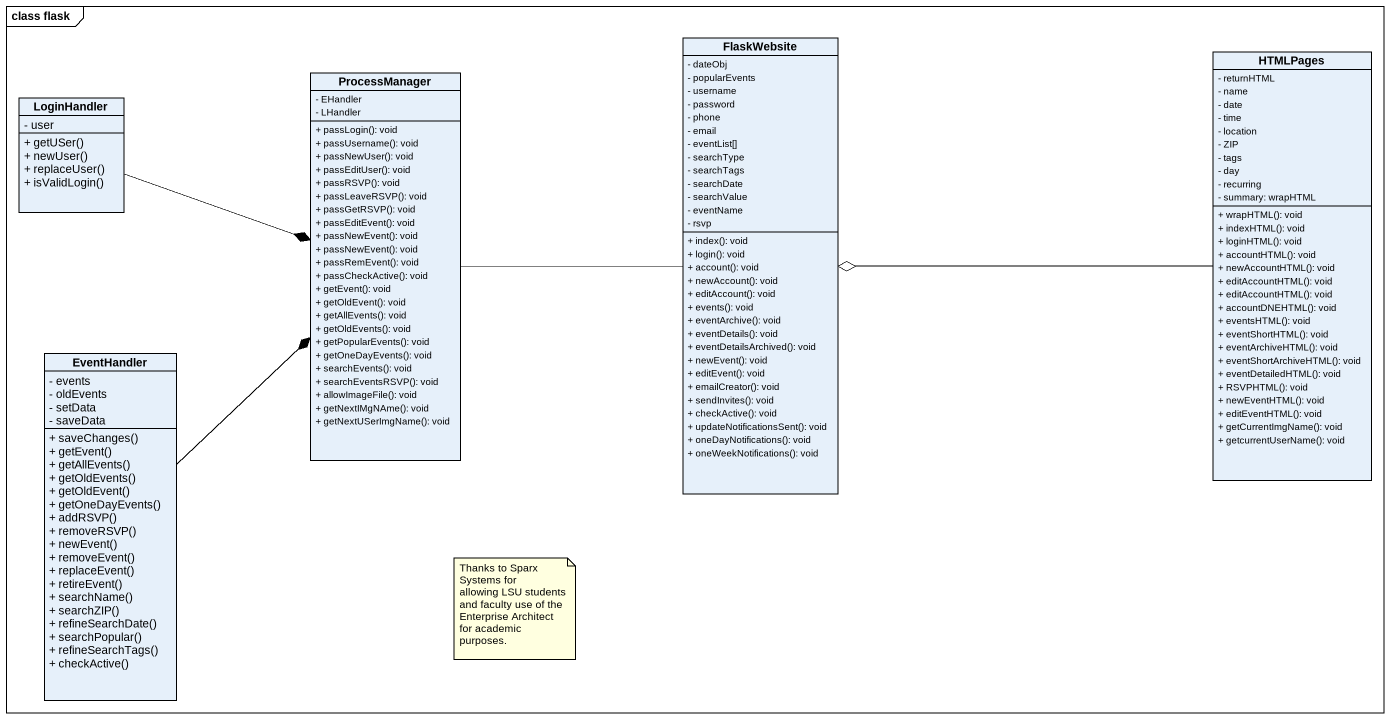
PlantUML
@startuml
mainframe class flask
hide circle
hide empty members
skinparam classAttributeIconSize 0
class FlaskWebsite {
  - dateObj
  - popularEvents
  - username
  - password
  - phone
  - email
  - eventList[]
  - searchType
  - searchTags
  - searchDate
  - searchValue
  - eventName
  - rsvp
  + index(): void
  + login(): void
  + account(): void
  + newAccount(): void
  + editAccount(): void
  + events(): void
  + eventArchive(): void
  + eventDetails(): void
  + eventDetailsArchived(): void
  + newEvent(): void
  + editEvent(): void
  + emailCreator(): void
  + sendInvites(): void
  + checkActive(): void
  + updateNotificationsSent(): void
  + oneDayNotifications(): void
  + oneWeekNotifications(): void
}
class HTMLPages {
  - returnHTML
  - name
  - date
  - time
  - location
  - ZIP
  - tags
  - day
  - recurring
  - summary: wrapHTML
  + wrapHTML(): void
  + indexHTML(): void
  + loginHTML(): void
  + accountHTML(): void
  + newAccountHTML(): void
  + editAccountHTML(): void
  + editAccountHTML(): void
  + accountDNEHTML(): void
  + eventsHTML(): void
  + eventShortHTML(): void
  + eventArchiveHTML(): void
  + eventShortArchiveHTML(): void
  + eventDetailedHTML(): void
  + RSVPHTML(): void
  + newEventHTML(): void
  + editEventHTML(): void
  + getCurrentImgName(): void
  + getcurrentUserName(): void
}
class LoginHandler {
  - user
  + getUSer()
  + newUser()
  + replaceUser()
  + isValidLogin()
}
class ProcessManager {
  - EHandler
  - LHandler
  + passLogin(): void
  + passUsername(): void
  + passNewUser(): void
  + passEditUser(): void
  + passRSVP(): void
  + passLeaveRSVP(): void
  + passGetRSVP(): void
  + passEditEvent(): void
  + passNewEvent(): void
  + passNewEvent(): void
  + passRemEvent(): void
  + passCheckActive(): void
  + getEvent(): void
  + getOldEvent(): void
  + getAllEvents(): void
  + getOldEvents(): void
  + getPopularEvents(): void
  + getOneDayEvents(): void
  + searchEvents(): void
  + searchEventsRSVP(): void
  + allowImageFile(): void
  + getNextIMgNAme(): void
  + getNextUSerImgName(): void
}
class EventHandler {
  - events
  - oldEvents
  - setData
  - saveData
  + saveChanges()
  + getEvent()
  + getAllEvents()
  + getOldEvents()
  + getOldEvent()
  + getOneDayEvents()
  + addRSVP()
  + removeRSVP()
  + newEvent()
  + removeEvent()
  + replaceEvent()
  + retireEvent()
  + searchName()
  + searchZIP()
  + refineSearchDate()
  + searchPopular()
  + refineSearchTags()
  + checkActive()
}
HTMLPages -left-o FlaskWebsite
LoginHandler -right-* ProcessManager
ProcessManager -right- FlaskWebsite
EventHandler -up-* ProcessManager
note as N1
  Thanks to Sparx Systems for
  allowing LSU students and faculty use of the Enterprise Architect for academic purposes.
end note
@enduml
